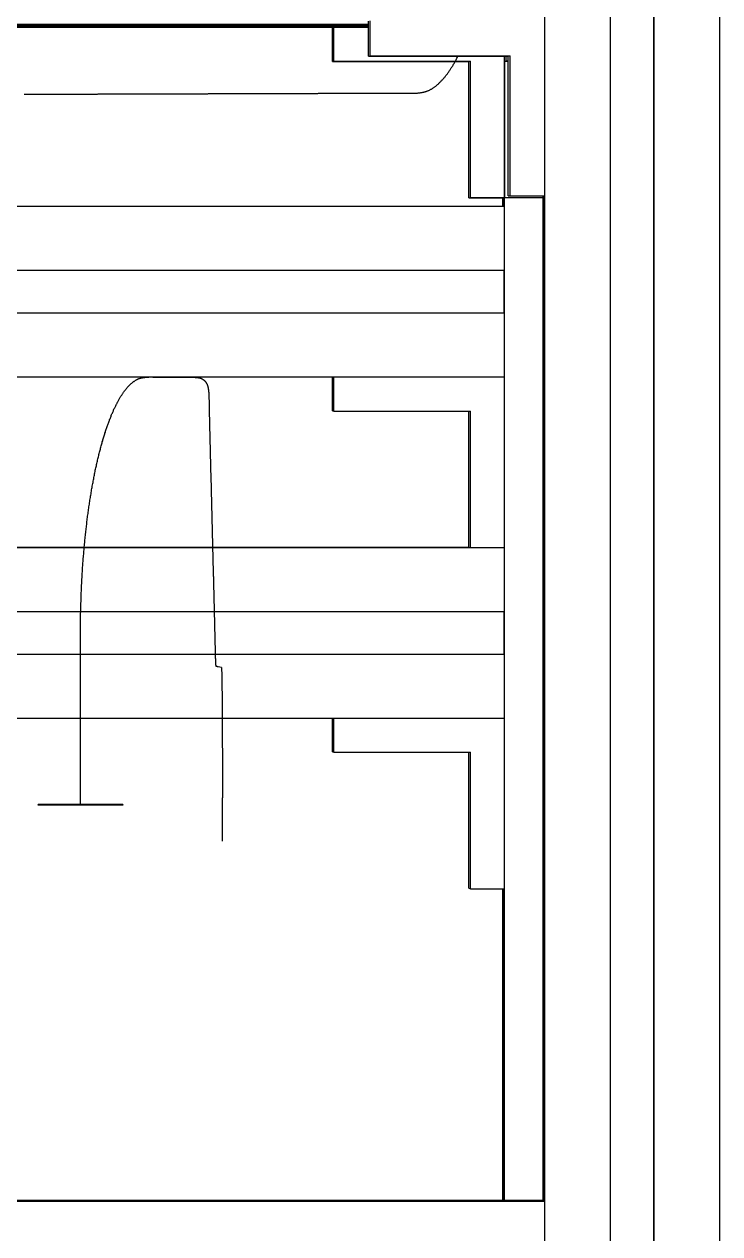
# Model space of a CAD drawing. Header units: millimetres. Extents: x -226 to 218, y -316 to 313.
# Drawn here: x 137.1 to 217.7, y -111.1 to 29 of the extents above; entities that cross this region are included whole.
import ezdxf

# ---------------------------------------------------------------- set-up
doc = ezdxf.new("R2010")
doc.units = ezdxf.units.MM
doc.layers.add('SKETCH', color=5, linetype='Continuous')
doc.layers.add('VISIBLE', color=7, linetype='Continuous')

msp = doc.modelspace()

# ---------------------------------------------------------------- linework, layer by layer
at = {"layer": 'SKETCH'}
for p, q in [((159.98, -45.54), (159.62, -45.44)), ((160.1, -65.65), (160.1, -60.63))]:
    msp.add_line(p, q, dxfattribs=at)
at = {"layer": 'SKETCH', "flags": 128}
for points in [[(137.12, 20.88), (137.2, 20.88), (137.28, 20.88), (137.36, 20.88), (137.44, 20.88), (137.52, 20.88), (137.6, 20.88), (137.68, 20.88), (137.76, 20.88), (137.84, 20.88), (137.92, 20.88), (138, 20.88), (138.07, 20.88), (138.15, 20.88), (138.23, 20.88), (138.31, 20.88), (138.39, 20.88), (138.47, 20.88), (138.55, 20.88), (138.63, 20.88), (138.71, 20.88), (138.79, 20.88), (138.87, 20.88), (138.95, 20.88), (139.03, 20.88), (139.11, 20.88), (139.19, 20.88), (139.27, 20.88), (139.35, 20.89), (139.43, 20.89), (139.51, 20.89), (139.59, 20.89), (139.66, 20.89), (139.74, 20.89), (139.82, 20.89), (139.9, 20.89), (139.98, 20.89), (140.06, 20.89), (140.14, 20.89), (140.22, 20.89), (140.3, 20.89), (140.38, 20.89), (140.46, 20.89), (140.54, 20.89), (140.62, 20.89), (140.7, 20.89), (140.78, 20.89), (140.86, 20.89), (140.94, 20.89), (141.02, 20.89), (141.1, 20.89), (141.18, 20.89), (141.26, 20.89), (141.33, 20.89), (141.41, 20.89), (141.49, 20.89), (141.57, 20.89), (141.65, 20.89), (141.73, 20.89), (141.81, 20.89), (141.89, 20.89), (141.97, 20.89), (142.05, 20.89), (142.13, 20.89), (142.21, 20.89), (142.29, 20.89), (142.37, 20.89), (142.45, 20.89), (142.53, 20.9), (142.61, 20.9), (142.69, 20.9), (142.77, 20.9), (142.85, 20.9), (142.93, 20.9), (143.01, 20.9), (143.09, 20.9), (143.16, 20.9), (143.24, 20.9), (143.32, 20.9), (143.4, 20.9), (143.48, 20.9), (143.56, 20.9), (143.64, 20.9), (143.72, 20.9), (143.8, 20.9), (143.88, 20.9), (143.96, 20.9), (144.04, 20.9), (144.12, 20.9), (144.2, 20.9), (144.28, 20.9), (144.36, 20.9), (144.44, 20.9), (144.52, 20.9), (144.6, 20.9), (144.68, 20.9), (144.76, 20.9), (144.84, 20.9), (144.92, 20.9), (145, 20.9), (145.08, 20.9), (145.16, 20.9), (145.24, 20.9), (145.31, 20.9), (145.39, 20.9), (145.47, 20.9), (145.55, 20.9), (145.63, 20.9), (145.71, 20.91), (145.79, 20.91), (145.87, 20.91), (145.95, 20.91), (146.03, 20.91), (146.11, 20.91), (146.19, 20.91), (146.27, 20.91), (146.35, 20.91), (146.43, 20.91), (146.51, 20.91), (146.59, 20.91), (146.67, 20.91), (146.75, 20.91), (146.83, 20.91), (146.91, 20.91), (146.99, 20.91), (147.07, 20.91), (147.15, 20.91), (147.23, 20.91), (147.31, 20.91), (147.39, 20.91), (147.47, 20.91), (147.55, 20.91), (147.63, 20.91), (147.71, 20.91), (147.78, 20.91), (147.86, 20.91), (147.94, 20.91), (148.02, 20.91), (148.1, 20.91), (148.18, 20.91), (148.26, 20.91), (148.34, 20.91), (148.42, 20.91), (148.5, 20.91), (148.58, 20.91), (148.66, 20.91), (148.74, 20.91), (148.82, 20.91), (148.9, 20.92), (148.98, 20.92), (149.06, 20.92), (149.14, 20.92), (149.22, 20.92), (149.3, 20.92), (149.38, 20.92), (149.46, 20.92), (149.54, 20.92), (149.62, 20.92), (149.7, 20.92), (149.78, 20.92), (149.86, 20.92), (149.94, 20.92), (150.02, 20.92), (150.1, 20.92), (150.18, 20.92), (150.26, 20.92), (150.34, 20.92), (150.42, 20.92), (150.5, 20.92), (150.58, 20.92), (150.65, 20.92), (150.73, 20.92), (150.81, 20.92), (150.89, 20.92), (150.97, 20.92), (151.05, 20.92), (151.13, 20.92), (151.21, 20.92), (151.29, 20.92), (151.37, 20.92), (151.45, 20.92), (151.53, 20.92), (151.61, 20.92), (151.69, 20.92), (151.77, 20.92), (151.85, 20.92), (151.93, 20.92), (152.01, 20.92), (152.09, 20.93), (152.17, 20.93), (152.25, 20.93), (152.33, 20.93), (152.41, 20.93), (152.49, 20.93), (152.57, 20.93), (152.65, 20.93), (152.73, 20.93), (152.81, 20.93), (152.89, 20.93), (152.97, 20.93), (153.05, 20.93), (153.13, 20.93), (153.21, 20.93), (153.29, 20.93), (153.37, 20.93), (153.45, 20.93), (153.53, 20.93), (153.61, 20.93), (153.69, 20.93), (153.77, 20.93), (153.85, 20.93), (153.93, 20.93), (154.01, 20.93), (154.09, 20.93), (154.17, 20.93), (154.25, 20.93), (154.33, 20.93), (154.41, 20.93), (154.49, 20.93), (154.57, 20.93), (154.65, 20.93), (154.73, 20.93), (154.81, 20.93), (154.89, 20.93), (154.97, 20.93), (155.05, 20.93), (155.13, 20.93), (155.21, 20.93), (155.28, 20.94), (155.36, 20.94), (155.44, 20.94), (155.52, 20.94), (155.6, 20.94), (155.68, 20.94), (155.76, 20.94), (155.84, 20.94), (155.92, 20.94), (156, 20.94), (156.08, 20.94), (156.16, 20.94), (156.24, 20.94), (156.32, 20.94), (156.4, 20.94), (156.48, 20.94), (156.56, 20.94), (156.64, 20.94), (156.72, 20.94), (156.8, 20.94), (156.88, 20.94), (156.96, 20.94), (157.04, 20.94), (157.12, 20.94), (157.2, 20.94), (157.28, 20.94), (157.36, 20.94), (157.44, 20.94), (157.52, 20.94), (157.6, 20.94), (157.68, 20.94), (157.76, 20.94), (157.84, 20.94), (157.92, 20.94), (158, 20.94), (158.08, 20.94), (158.16, 20.94), (158.24, 20.94), (158.32, 20.94), (158.4, 20.94), (158.48, 20.95), (158.56, 20.95), (158.64, 20.95), (158.72, 20.95), (158.8, 20.95), (158.88, 20.95), (158.96, 20.95), (159.04, 20.95), (159.12, 20.95), (159.2, 20.95), (159.28, 20.95), (159.36, 20.95), (159.44, 20.95), (159.52, 20.95), (159.6, 20.95), (159.68, 20.95), (159.76, 20.95), (159.84, 20.95), (159.92, 20.95), (160, 20.95), (160.08, 20.95), (160.16, 20.95), (160.24, 20.95), (160.32, 20.95), (160.4, 20.95), (160.48, 20.95), (160.56, 20.95), (160.64, 20.95), (160.72, 20.95), (160.8, 20.95), (160.88, 20.95), (160.96, 20.95), (161.04, 20.95), (161.12, 20.95), (161.2, 20.95), (161.28, 20.95), (161.36, 20.95), (161.44, 20.95), (161.52, 20.95), (161.6, 20.95), (161.68, 20.96), (161.76, 20.96), (161.84, 20.96), (161.92, 20.96), (162, 20.96), (162.08, 20.96), (162.16, 20.96), (162.24, 20.96), (162.32, 20.96), (162.4, 20.96), (162.48, 20.96), (162.56, 20.96), (162.64, 20.96), (162.72, 20.96), (162.8, 20.96), (162.88, 20.96), (162.96, 20.96), (163.04, 20.96), (163.12, 20.96), (163.2, 20.96), (163.28, 20.96), (163.36, 20.96), (163.44, 20.96), (163.52, 20.96), (163.6, 20.96), (163.68, 20.96), (163.76, 20.96), (163.84, 20.96), (163.92, 20.96), (164, 20.96), (164.08, 20.96), (164.16, 20.96), (164.24, 20.96), (164.32, 20.96), (164.4, 20.96), (164.48, 20.96), (164.56, 20.96), (164.64, 20.96), (164.72, 20.96), (164.8, 20.96), (164.88, 20.97), (164.96, 20.97), (165.04, 20.97), (165.12, 20.97), (165.2, 20.97), (165.29, 20.97), (165.37, 20.97), (165.45, 20.97), (165.53, 20.97), (165.61, 20.97), (165.69, 20.97), (165.77, 20.97), (165.85, 20.97), (165.93, 20.97), (166.01, 20.97), (166.09, 20.97), (166.17, 20.97), (166.25, 20.97), (166.33, 20.97), (166.41, 20.97), (166.49, 20.97), (166.57, 20.97), (166.65, 20.97), (166.73, 20.97), (166.81, 20.97), (166.89, 20.97), (166.97, 20.97), (167.05, 20.97), (167.13, 20.97), (167.21, 20.97), (167.29, 20.97), (167.37, 20.97), (167.45, 20.97), (167.53, 20.97), (167.61, 20.97), (167.69, 20.97), (167.77, 20.97), (167.85, 20.97), (167.93, 20.97), (168.01, 20.97), (168.09, 20.98), (168.17, 20.98), (168.25, 20.98), (168.33, 20.98), (168.41, 20.98), (168.49, 20.98), (168.57, 20.98), (168.65, 20.98), (168.73, 20.98), (168.81, 20.98), (168.89, 20.98), (168.97, 20.98), (169.05, 20.98), (169.13, 20.98), (169.21, 20.98), (169.29, 20.98), (169.37, 20.98), (169.45, 20.98), (169.53, 20.98), (169.61, 20.98), (169.69, 20.98), (169.78, 20.98), (169.86, 20.98), (169.94, 20.98), (170.02, 20.98), (170.1, 20.98), (170.18, 20.98), (170.26, 20.98), (170.34, 20.98), (170.42, 20.98), (170.5, 20.98), (170.58, 20.98), (170.66, 20.98), (170.74, 20.98), (170.82, 20.98), (170.9, 20.98), (170.98, 20.98), (171.06, 20.98), (171.14, 20.98), (171.22, 20.99), (171.3, 20.99), (171.38, 20.99), (171.46, 20.99), (171.54, 20.99), (171.62, 20.99), (171.7, 20.99), (171.78, 20.99), (171.86, 20.99), (171.94, 20.99), (172.02, 20.99), (172.1, 20.99), (172.18, 20.99), (172.26, 20.99), (172.34, 20.99), (172.42, 20.99), (172.5, 20.99), (172.58, 20.99), (172.66, 20.99), (172.75, 20.99), (172.83, 20.99), (172.91, 20.99), (172.99, 20.99), (173.07, 20.99), (173.15, 20.99), (173.23, 20.99), (173.31, 20.99), (173.39, 20.99), (173.47, 20.99), (173.55, 20.99), (173.63, 20.99), (173.71, 20.99), (173.79, 20.99), (173.87, 20.99), (173.95, 20.99), (174.03, 20.99), (174.11, 20.99), (174.19, 20.99), (174.27, 20.99), (174.35, 20.99), (174.43, 21), (174.51, 21), (174.59, 21), (174.67, 21), (174.75, 21), (174.83, 21), (174.91, 21), (174.99, 21), (175.08, 21), (175.16, 21), (175.24, 21), (175.32, 21), (175.4, 21), (175.48, 21), (175.56, 21), (175.64, 21), (175.72, 21), (175.8, 21), (175.88, 21), (175.96, 21), (176.04, 21), (176.12, 21), (176.2, 21), (176.28, 21), (176.36, 21), (176.44, 21), (176.52, 21), (176.6, 21), (176.68, 21), (176.76, 21), (176.84, 21), (176.92, 21), (177, 21), (177.08, 21), (177.16, 21), (177.25, 21), (177.33, 21), (177.41, 21), (177.49, 21), (177.57, 21), (177.65, 21.01), (177.73, 21.01), (177.81, 21.01), (177.89, 21.01), (177.97, 21.01), (178.05, 21.01), (178.13, 21.01), (178.21, 21.01), (178.29, 21.01), (178.37, 21.01), (178.45, 21.01), (178.53, 21.01), (178.61, 21.01), (178.69, 21.01), (178.77, 21.01), (178.85, 21.01), (178.93, 21.01), (179.01, 21.01), (179.09, 21.01), (179.18, 21.01), (179.26, 21.01), (179.34, 21.01), (179.42, 21.01), (179.5, 21.01), (179.58, 21.01), (179.66, 21.01), (179.74, 21.01), (179.82, 21.01), (179.9, 21.01), (179.98, 21.01), (180.06, 21.01), (180.14, 21.01), (180.22, 21.01), (180.3, 21.01), (180.38, 21.01), (180.46, 21.01), (180.54, 21.01), (180.62, 21.01), (180.7, 21.01), (180.79, 21.02), (180.87, 21.01), (180.95, 21.01), (181.03, 21.01), (181.11, 21.01), (181.19, 21.01), (181.28, 21.01), (181.36, 21), (181.44, 21), (181.52, 21), (181.61, 21), (181.69, 20.99), (181.77, 20.99), (181.85, 20.99), (181.94, 20.99), (182.02, 20.99), (182.1, 20.99), (182.18, 20.99), (182.26, 20.99), (182.34, 20.99), (182.41, 20.99), (182.49, 21), (182.57, 21.01), (182.64, 21.01), (182.72, 21.02), (182.78, 21.03), (182.84, 21.04), (182.9, 21.04), (182.96, 21.05), (183.02, 21.06), (183.08, 21.07), (183.13, 21.08), (183.19, 21.09), (183.25, 21.1), (183.3, 21.11), (183.36, 21.12), (183.42, 21.13), (183.47, 21.14), (183.53, 21.16), (183.58, 21.17), (183.64, 21.19), (183.69, 21.2), (183.75, 21.22), (183.8, 21.24), (183.86, 21.26), (183.91, 21.29), (183.97, 21.31), (184.02, 21.33), (184.08, 21.36), (184.14, 21.39), (184.19, 21.42), (184.25, 21.45), (184.31, 21.48), (184.36, 21.52), (184.42, 21.55), (184.47, 21.59), (184.53, 21.62), (184.58, 21.66), (184.64, 21.7), (184.7, 21.74), (184.75, 21.78), (184.81, 21.83), (184.86, 21.87), (184.92, 21.91), (184.97, 21.96), (185.03, 22.01), (185.08, 22.06), (185.14, 22.1), (185.19, 22.15), (185.25, 22.21), (185.3, 22.26), (185.36, 22.31), (185.41, 22.37), (185.46, 22.42), (185.52, 22.48), (185.57, 22.54), (185.63, 22.6), (185.68, 22.66), (185.73, 22.72), (185.79, 22.78), (185.84, 22.85), (185.89, 22.91), (185.95, 22.98), (186, 23.04), (186.05, 23.11), (186.11, 23.18), (186.16, 23.25), (186.21, 23.32), (186.26, 23.4), (186.32, 23.47), (186.37, 23.55), (186.42, 23.62), (186.47, 23.7), (186.52, 23.78), (186.57, 23.85), (186.62, 23.93), (186.68, 24.01), (186.73, 24.1), (186.78, 24.18), (186.83, 24.26), (186.88, 24.35), (186.93, 24.43), (186.98, 24.52), (187.03, 24.61), (187.08, 24.7), (187.13, 24.79), (187.17, 24.88), (187.22, 24.97), (187.27, 25.07), (187.32, 25.16), (187.37, 25.26), (187.39, 25.29)], [(143.66, -61.43), (143.66, -61.15), (143.66, -60.88), (143.66, -60.6), (143.66, -60.32), (143.66, -60.05), (143.66, -59.77), (143.66, -59.5), (143.66, -59.22), (143.66, -58.95), (143.66, -58.67), (143.66, -58.4), (143.66, -58.12), (143.66, -57.85), (143.66, -57.57), (143.66, -57.3), (143.66, -57.02), (143.66, -56.75), (143.66, -56.47), (143.66, -56.2), (143.66, -55.92), (143.66, -55.65), (143.66, -55.37), (143.66, -55.1), (143.66, -54.82), (143.66, -54.55), (143.66, -54.27), (143.66, -53.99), (143.66, -53.72), (143.66, -53.44), (143.66, -53.17), (143.66, -52.89), (143.66, -52.62), (143.66, -52.34), (143.66, -52.07), (143.66, -51.79), (143.66, -51.52), (143.66, -51.24), (143.66, -50.97), (143.66, -50.69), (143.66, -50.42), (143.66, -50.14), (143.66, -49.87), (143.66, -49.59), (143.66, -49.32), (143.66, -49.04), (143.66, -48.77), (143.66, -48.49), (143.66, -48.22), (143.66, -47.94), (143.66, -47.66), (143.66, -47.38), (143.66, -47.1), (143.65, -46.81), (143.65, -46.53), (143.65, -46.25), (143.65, -45.96), (143.65, -45.67), (143.65, -45.39), (143.65, -45.1), (143.65, -44.82), (143.65, -44.54), (143.65, -44.26), (143.65, -43.98), (143.65, -43.7), (143.65, -43.43), (143.65, -43.16), (143.65, -42.89), (143.65, -42.63), (143.65, -42.37), (143.65, -42.11), (143.65, -41.86), (143.66, -41.61), (143.66, -41.42), (143.66, -41.23), (143.66, -41.04), (143.66, -40.85), (143.67, -40.67), (143.67, -40.49), (143.67, -40.31), (143.67, -40.13), (143.67, -39.95), (143.68, -39.78), (143.68, -39.6), (143.68, -39.43), (143.68, -39.26), (143.69, -39.09), (143.69, -38.92), (143.69, -38.75), (143.7, -38.58), (143.7, -38.41), (143.71, -38.24), (143.71, -38.07), (143.72, -37.9), (143.72, -37.73), (143.73, -37.56), (143.73, -37.38), (143.74, -37.21), (143.75, -37.03), (143.75, -36.86), (143.76, -36.68), (143.77, -36.51), (143.78, -36.34), (143.78, -36.16), (143.79, -35.99), (143.8, -35.81), (143.81, -35.64), (143.82, -35.47), (143.83, -35.29), (143.84, -35.12), (143.85, -34.95), (143.86, -34.78), (143.87, -34.6), (143.88, -34.43), (143.89, -34.26), (143.9, -34.09), (143.91, -33.92), (143.93, -33.75), (143.94, -33.58), (143.95, -33.41), (143.96, -33.24), (143.98, -33.07), (143.99, -32.9), (144, -32.73), (144.01, -32.56), (144.03, -32.4), (144.04, -32.23), (144.06, -32.06), (144.07, -31.89), (144.09, -31.73), (144.1, -31.56), (144.12, -31.39), (144.13, -31.23), (144.15, -31.06), (144.16, -30.9), (144.18, -30.73), (144.2, -30.57), (144.21, -30.4), (144.23, -30.24), (144.25, -30.08), (144.27, -29.91), (144.28, -29.75), (144.3, -29.59), (144.32, -29.43), (144.34, -29.27), (144.36, -29.11), (144.38, -28.95), (144.39, -28.79), (144.41, -28.63), (144.43, -28.47), (144.45, -28.31), (144.47, -28.15), (144.49, -28), (144.51, -27.84), (144.54, -27.68), (144.56, -27.53), (144.58, -27.37), (144.6, -27.22), (144.62, -27.06), (144.64, -26.91), (144.67, -26.75), (144.69, -26.6), (144.71, -26.45), (144.73, -26.3), (144.76, -26.15), (144.78, -26), (144.81, -25.85), (144.83, -25.7), (144.85, -25.55), (144.88, -25.4), (144.9, -25.25), (144.93, -25.11), (144.95, -24.96), (144.98, -24.81), (145, -24.67), (145.03, -24.52), (145.05, -24.38), (145.08, -24.23), (145.11, -24.09), (145.13, -23.95), (145.16, -23.81), (145.19, -23.66), (145.21, -23.52), (145.24, -23.38), (145.27, -23.24), (145.3, -23.11), (145.32, -22.97), (145.35, -22.83), (145.38, -22.69), (145.41, -22.56), (145.44, -22.42), (145.47, -22.29), (145.5, -22.15), (145.53, -22.02), (145.56, -21.89), (145.59, -21.76), (145.62, -21.63), (145.65, -21.5), (145.68, -21.37), (145.71, -21.24), (145.74, -21.11), (145.77, -20.98), (145.8, -20.86), (145.83, -20.73), (145.86, -20.6), (145.9, -20.48), (145.93, -20.35), (145.96, -20.23), (145.99, -20.11), (146.03, -19.99), (146.06, -19.87), (146.09, -19.75), (146.12, -19.63), (146.16, -19.51), (146.19, -19.39), (146.23, -19.27), (146.26, -19.16), (146.29, -19.04), (146.33, -18.93), (146.36, -18.82), (146.4, -18.7), (146.43, -18.59), (146.47, -18.48), (146.5, -18.37), (146.54, -18.26), (146.57, -18.15), (146.61, -18.04), (146.64, -17.93), (146.68, -17.83), (146.71, -17.72), (146.75, -17.62), (146.79, -17.51), (146.82, -17.41), (146.86, -17.31), (146.9, -17.21), (146.93, -17.11), (146.97, -17.01), (147.01, -16.91), (147.04, -16.81), (147.08, -16.71), (147.12, -16.62), (147.16, -16.52), (147.2, -16.43), (147.23, -16.34), (147.27, -16.24), (147.31, -16.15), (147.35, -16.06), (147.39, -15.97), (147.43, -15.88), (147.47, -15.79), (147.5, -15.71), (147.54, -15.62), (147.58, -15.54), (147.62, -15.45), (147.66, -15.37), (147.7, -15.29), (147.74, -15.2), (147.78, -15.12), (147.82, -15.04), (147.86, -14.97), (147.9, -14.89), (147.94, -14.81), (147.98, -14.74), (148.02, -14.66), (148.07, -14.59), (148.11, -14.51), (148.15, -14.44), (148.19, -14.37), (148.23, -14.3), (148.27, -14.23), (148.31, -14.16), (148.35, -14.1), (148.4, -14.03), (148.44, -13.97), (148.48, -13.9), (148.52, -13.84), (148.56, -13.78), (148.61, -13.71), (148.65, -13.65), (148.69, -13.59), (148.73, -13.54), (148.77, -13.48), (148.82, -13.42), (148.86, -13.37), (148.9, -13.31), (148.95, -13.26), (148.99, -13.21), (149.03, -13.16), (149.07, -13.11), (149.12, -13.06), (149.16, -13.01), (149.2, -12.96), (149.25, -12.92), (149.29, -12.87), (149.33, -12.83), (149.38, -12.78), (149.42, -12.74), (149.46, -12.7), (149.51, -12.66), (149.55, -12.62), (149.6, -12.58), (149.64, -12.55), (149.68, -12.51), (149.73, -12.47), (149.77, -12.44), (149.82, -12.41), (149.86, -12.38), (149.9, -12.34), (149.95, -12.31), (149.99, -12.29), (150.04, -12.26), (150.08, -12.23), (150.13, -12.21), (150.17, -12.18), (150.21, -12.16), (150.26, -12.14), (150.3, -12.12), (150.34, -12.1), (150.39, -12.08), (150.43, -12.07), (150.47, -12.05), (150.51, -12.04), (150.56, -12.03), (150.6, -12.01), (150.64, -12), (150.69, -11.99), (150.73, -11.98), (150.77, -11.97), (150.82, -11.96), (150.86, -11.96), (150.91, -11.95), (150.96, -11.94), (151, -11.93), (151.05, -11.93), (151.1, -11.92), (151.15, -11.91), (151.2, -11.91), (151.27, -11.9), (151.34, -11.89), (151.42, -11.88), (151.49, -11.88), (151.57, -11.88), (151.64, -11.87), (151.72, -11.87), (151.8, -11.87), (151.88, -11.87), (151.96, -11.87), (152.04, -11.88), (152.13, -11.88), (152.21, -11.88), (152.29, -11.89), (152.38, -11.89), (152.46, -11.89), (152.54, -11.9), (152.63, -11.9), (152.71, -11.9), (152.8, -11.9), (152.88, -11.91), (152.96, -11.91), (153.04, -11.91), (153.12, -11.91), (153.2, -11.91), (153.28, -11.91), (153.36, -11.91), (153.44, -11.91), (153.52, -11.91), (153.6, -11.91), (153.68, -11.91), (153.76, -11.91), (153.84, -11.91), (153.92, -11.91), (154, -11.91), (154.08, -11.91), (154.16, -11.91), (154.24, -11.91), (154.32, -11.91), (154.4, -11.91), (154.48, -11.91), (154.56, -11.91), (154.64, -11.91), (154.72, -11.91), (154.8, -11.91), (154.88, -11.91), (154.96, -11.91), (155.04, -11.91), (155.12, -11.91), (155.21, -11.91), (155.29, -11.91), (155.37, -11.91), (155.46, -11.91), (155.55, -11.91), (155.63, -11.91), (155.72, -11.91), (155.81, -11.91), (155.9, -11.91), (155.98, -11.9), (156.07, -11.9), (156.15, -11.9), (156.24, -11.9), (156.32, -11.9), (156.4, -11.9), (156.48, -11.9), (156.56, -11.9), (156.63, -11.9), (156.7, -11.91), (156.77, -11.91), (156.84, -11.91), (156.9, -11.91), (156.96, -11.92), (157, -11.92), (157.03, -11.92), (157.07, -11.93), (157.1, -11.93), (157.13, -11.93), (157.16, -11.94), (157.19, -11.94), (157.22, -11.94), (157.25, -11.95), (157.28, -11.95), (157.3, -11.95), (157.33, -11.96), (157.35, -11.96), (157.38, -11.97), (157.41, -11.97), (157.43, -11.98), (157.45, -11.98), (157.48, -11.99), (157.5, -11.99), (157.53, -12), (157.55, -12.01), (157.57, -12.02), (157.6, -12.02), (157.62, -12.03), (157.64, -12.04), (157.67, -12.05), (157.69, -12.06), (157.71, -12.08), (157.74, -12.09), (157.76, -12.1), (157.78, -12.11), (157.8, -12.12), (157.82, -12.14), (157.84, -12.15), (157.86, -12.16), (157.88, -12.18), (157.9, -12.19), (157.92, -12.2), (157.94, -12.22), (157.96, -12.24), (157.98, -12.25), (158, -12.27), (158.02, -12.28), (158.03, -12.3), (158.05, -12.32), (158.07, -12.34), (158.08, -12.35), (158.1, -12.37), (158.12, -12.39), (158.13, -12.41), (158.15, -12.43), (158.16, -12.45), (158.18, -12.47), (158.19, -12.49), (158.21, -12.51), (158.22, -12.54), (158.23, -12.56), (158.25, -12.58), (158.26, -12.6), (158.27, -12.63), (158.29, -12.65), (158.3, -12.67), (158.31, -12.7), (158.32, -12.72), (158.33, -12.75), (158.34, -12.77), (158.35, -12.8), (158.36, -12.83), (158.37, -12.85), (158.38, -12.88), (158.39, -12.91), (158.4, -12.94), (158.41, -12.96), (158.42, -12.99), (158.42, -13.02), (158.43, -13.05), (158.44, -13.08), (158.44, -13.11), (158.45, -13.13), (158.45, -13.16), (158.46, -13.19), (158.46, -13.22), (158.47, -13.25), (158.47, -13.29), (158.48, -13.32), (158.48, -13.35), (158.48, -13.38), (158.49, -13.42), (158.49, -13.45), (158.5, -13.49), (158.5, -13.52), (158.5, -13.56), (158.5, -13.6), (158.51, -13.63), (158.51, -13.67), (158.51, -13.71), (158.52, -13.78), (158.52, -13.84), (158.53, -13.91), (158.53, -13.98), (158.53, -14.05), (158.54, -14.12), (158.54, -14.2), (158.54, -14.28), (158.54, -14.36), (158.54, -14.44), (158.55, -14.52), (158.55, -14.6), (158.55, -14.68), (158.55, -14.77), (158.55, -14.85), (158.55, -14.94), (158.55, -15.02), (158.55, -15.1), (158.55, -15.19), (158.56, -15.27), (158.56, -15.35), (158.56, -15.44), (158.56, -15.52), (158.56, -15.6), (158.56, -15.67), (158.57, -15.75), (158.57, -15.83), (158.57, -15.91), (158.57, -15.99), (158.57, -16.07), (158.58, -16.14), (158.58, -16.22), (158.58, -16.3), (158.58, -16.38), (158.58, -16.46), (158.59, -16.54), (158.59, -16.61), (158.59, -16.69), (158.59, -16.77), (158.59, -16.85), (158.59, -16.93), (158.6, -17.01), (158.6, -17.08), (158.6, -17.16), (158.6, -17.24), (158.6, -17.32), (158.61, -17.4), (158.61, -17.48), (158.61, -17.56), (158.61, -17.63), (158.61, -17.71), (158.62, -17.79), (158.62, -17.87), (158.62, -17.95), (158.62, -18.03), (158.62, -18.1), (158.63, -18.18), (158.63, -18.26), (158.63, -18.34), (158.63, -18.42), (158.63, -18.5), (158.64, -18.58), (158.64, -18.65), (158.64, -18.73), (158.64, -18.81), (158.64, -18.89), (158.65, -18.97), (158.65, -19.05), (158.65, -19.12), (158.65, -19.2), (158.65, -19.28), (158.66, -19.36), (158.66, -19.44), (158.66, -19.52), (158.66, -19.6), (158.66, -19.67), (158.67, -19.75), (158.67, -19.83), (158.67, -19.91), (158.67, -19.99), (158.67, -20.07), (158.68, -20.15), (158.68, -20.22), (158.68, -20.3), (158.68, -20.38), (158.68, -20.46), (158.69, -20.54), (158.69, -20.62), (158.69, -20.69), (158.69, -20.77), (158.69, -20.85), (158.69, -20.93), (158.7, -21.01), (158.7, -21.09), (158.7, -21.17), (158.7, -21.24), (158.7, -21.32), (158.71, -21.4), (158.71, -21.48), (158.71, -21.56), (158.71, -21.64), (158.71, -21.72), (158.72, -21.79), (158.72, -21.87), (158.72, -21.95), (158.72, -22.03), (158.72, -22.11), (158.73, -22.19), (158.73, -22.26), (158.73, -22.34), (158.73, -22.42), (158.73, -22.5), (158.74, -22.58), (158.74, -22.66), (158.74, -22.74), (158.74, -22.81), (158.74, -22.89), (158.75, -22.97), (158.75, -23.05), (158.75, -23.13), (158.75, -23.21), (158.75, -23.29), (158.76, -23.36), (158.76, -23.44), (158.76, -23.52), (158.76, -23.6), (158.76, -23.68), (158.77, -23.76), (158.77, -23.84), (158.77, -23.91), (158.77, -23.99), (158.77, -24.07), (158.78, -24.15), (158.78, -24.23), (158.78, -24.31), (158.78, -24.39), (158.78, -24.46), (158.79, -24.54), (158.79, -24.62), (158.79, -24.7), (158.79, -24.78), (158.79, -24.86), (158.8, -24.94), (158.8, -25.02), (158.8, -25.09), (158.8, -25.17), (158.8, -25.25), (158.8, -25.33), (158.81, -25.41), (158.81, -25.49), (158.81, -25.57), (158.81, -25.64), (158.81, -25.72), (158.82, -25.8), (158.82, -25.88), (158.82, -25.96), (158.82, -26.04), (158.82, -26.12), (158.83, -26.19), (158.83, -26.27), (158.83, -26.35), (158.83, -26.43), (158.83, -26.51), (158.84, -26.59), (158.84, -26.67), (158.84, -26.74), (158.84, -26.82), (158.84, -26.9), (158.85, -26.98), (158.85, -27.06), (158.85, -27.14), (158.85, -27.22), (158.85, -27.3), (158.86, -27.37), (158.86, -27.45), (158.86, -27.53), (158.86, -27.61), (158.86, -27.69), (158.87, -27.77), (158.87, -27.85), (158.87, -27.92), (158.87, -28), (158.87, -28.08), (158.88, -28.16), (158.88, -28.24), (158.88, -28.32), (158.88, -28.4), (158.88, -28.48), (158.89, -28.55), (158.89, -28.63), (158.89, -28.71), (158.89, -28.79), (158.89, -28.87), (158.9, -28.95), (158.9, -29.03), (158.9, -29.11), (158.9, -29.18), (158.9, -29.26), (158.91, -29.34), (158.91, -29.42), (158.91, -29.5), (158.91, -29.58), (158.91, -29.66), (158.91, -29.74), (158.92, -29.81), (158.92, -29.89), (158.92, -29.97), (158.92, -30.05), (158.92, -30.13), (158.93, -30.21), (158.93, -30.29), (158.93, -30.36), (158.93, -30.44), (158.93, -30.52), (158.94, -30.6), (158.94, -30.68), (158.94, -30.76), (158.94, -30.84), (158.94, -30.92), (158.95, -30.99), (158.95, -31.07), (158.95, -31.15), (158.95, -31.23), (158.95, -31.31), (158.96, -31.39), (158.96, -31.47), (158.96, -31.55), (158.96, -31.62), (158.96, -31.7), (158.97, -31.78), (158.97, -31.86), (158.97, -31.94), (158.97, -32.02), (158.97, -32.1), (158.98, -32.18), (158.98, -32.26), (158.98, -32.33), (158.98, -32.41), (158.98, -32.49), (158.99, -32.57), (158.99, -32.65), (158.99, -32.73), (158.99, -32.81), (158.99, -32.89), (159, -32.96), (159, -33.04), (159, -33.12), (159, -33.2), (159, -33.28), (159.01, -33.36), (159.01, -33.44), (159.01, -33.52), (159.01, -33.59), (159.01, -33.67), (159.02, -33.75), (159.02, -33.83), (159.02, -33.91), (159.02, -33.99), (159.02, -34.07), (159.03, -34.15), (159.03, -34.23), (159.03, -34.3), (159.03, -34.38), (159.03, -34.46), (159.03, -34.54), (159.04, -34.62), (159.04, -34.7), (159.04, -34.78), (159.04, -34.86), (159.04, -34.93), (159.05, -35.01), (159.05, -35.09), (159.05, -35.17), (159.05, -35.25), (159.05, -35.33), (159.06, -35.41), (159.06, -35.49), (159.06, -35.57), (159.06, -35.64), (159.06, -35.72), (159.07, -35.8), (159.07, -35.88), (159.07, -35.96), (159.07, -36.04), (159.07, -36.12), (159.08, -36.2), (159.08, -36.28), (159.08, -36.36), (159.08, -36.43), (159.08, -36.51), (159.09, -36.59), (159.09, -36.67), (159.09, -36.75), (159.09, -36.83), (159.09, -36.91), (159.1, -36.99), (159.1, -37.07), (159.1, -37.14), (159.1, -37.22), (159.1, -37.3), (159.11, -37.38), (159.11, -37.46), (159.11, -37.54), (159.11, -37.62), (159.11, -37.7), (159.12, -37.77), (159.12, -37.85), (159.12, -37.93), (159.12, -38.01), (159.12, -38.09), (159.13, -38.17), (159.13, -38.25), (159.13, -38.33), (159.13, -38.41), (159.13, -38.49), (159.14, -38.56), (159.14, -38.64), (159.14, -38.72), (159.14, -38.8), (159.14, -38.88), (159.15, -38.96), (159.15, -39.04), (159.15, -39.12), (159.15, -39.2), (159.15, -39.28), (159.16, -39.35), (159.16, -39.43), (159.16, -39.51), (159.16, -39.59), (159.16, -39.67), (159.17, -39.75), (159.17, -39.83), (159.17, -39.91), (159.17, -39.99), (159.17, -40.07), (159.17, -40.14), (159.18, -40.22), (159.18, -40.3), (159.18, -40.38), (159.18, -40.46), (159.18, -40.54), (159.19, -40.62), (159.19, -40.7), (159.19, -40.78), (159.19, -40.85), (159.19, -40.93), (159.2, -41.01), (159.2, -41.09), (159.2, -41.17), (159.2, -41.25), (159.2, -41.33), (159.21, -41.41), (159.21, -41.49), (159.21, -41.57), (159.21, -41.64), (159.21, -41.72), (159.22, -41.8), (159.22, -41.88), (159.22, -41.96), (159.22, -42.04), (159.22, -42.12), (159.23, -42.2), (159.23, -42.28), (159.23, -42.37), (159.23, -42.45), (159.23, -42.54), (159.24, -42.63), (159.24, -42.71), (159.24, -42.8), (159.24, -42.89), (159.25, -42.97), (159.25, -43.06), (159.25, -43.14), (159.25, -43.22), (159.25, -43.31), (159.26, -43.39), (159.26, -43.46), (159.26, -43.54), (159.26, -43.61), (159.26, -43.69), (159.26, -43.75), (159.27, -43.82), (159.27, -43.88), (159.27, -43.94), (159.27, -43.97), (159.27, -44), (159.27, -44.03), (159.27, -44.07), (159.27, -44.09), (159.27, -44.12), (159.28, -44.15), (159.28, -44.18), (159.28, -44.2), (159.28, -44.23), (159.28, -44.26), (159.28, -44.28), (159.28, -44.3), (159.28, -44.33), (159.28, -44.35), (159.28, -44.37), (159.28, -44.4), (159.28, -44.42), (159.28, -44.44), (159.28, -44.46), (159.29, -44.48), (159.29, -44.51), (159.29, -44.53), (159.29, -44.55), (159.29, -44.57), (159.29, -44.59), (159.29, -44.62), (159.29, -44.64), (159.29, -44.66), (159.29, -44.68), (159.29, -44.7), (159.29, -44.72), (159.29, -44.74), (159.29, -44.76), (159.3, -44.77), (159.3, -44.79), (159.3, -44.81), (159.3, -44.83), (159.3, -44.85), (159.3, -44.86), (159.3, -44.88), (159.3, -44.9), (159.3, -44.92), (159.3, -44.93), (159.3, -44.95), (159.3, -44.96), (159.3, -44.98), (159.31, -44.99), (159.31, -45.01), (159.31, -45.02), (159.31, -45.04), (159.31, -45.05), (159.31, -45.06), (159.31, -45.08), (159.31, -45.09), (159.31, -45.1), (159.31, -45.11), (159.31, -45.13), (159.31, -45.14), (159.31, -45.15), (159.32, -45.16), (159.32, -45.17), (159.32, -45.18), (159.32, -45.19), (159.32, -45.2), (159.32, -45.21), (159.32, -45.22), (159.32, -45.23), (159.32, -45.24), (159.32, -45.25), (159.32, -45.25), (159.32, -45.26), (159.32, -45.27), (159.32, -45.28), (159.33, -45.28), (159.33, -45.29), (159.33, -45.29), (159.33, -45.3), (159.33, -45.3), (159.33, -45.31), (159.33, -45.31), (159.33, -45.32), (159.33, -45.32), (159.33, -45.32), (159.33, -45.33), (159.33, -45.33), (159.33, -45.33), (159.33, -45.33), (159.34, -45.34), (159.34, -45.34), (159.34, -45.34), (159.34, -45.34), (159.34, -45.35), (159.34, -45.35), (159.34, -45.35), (159.34, -45.35), (159.34, -45.36), (159.35, -45.36), (159.35, -45.37), (159.35, -45.37), (159.35, -45.37), (159.35, -45.37), (159.36, -45.37), (159.36, -45.37), (159.36, -45.37), (159.36, -45.37), (159.37, -45.37), (159.37, -45.37), (159.37, -45.37), (159.37, -45.37), (159.38, -45.37), (159.38, -45.37), (159.38, -45.37), (159.38, -45.37), (159.39, -45.37), (159.39, -45.37), (159.39, -45.37), (159.39, -45.37), (159.4, -45.37), (159.4, -45.37), (159.4, -45.37), (159.4, -45.37), (159.41, -45.37), (159.41, -45.37), (159.41, -45.37), (159.41, -45.37), (159.41, -45.38), (159.42, -45.38), (159.42, -45.38), (159.42, -45.38), (159.42, -45.38), (159.43, -45.38), (159.43, -45.38), (159.43, -45.38), (159.43, -45.38), (159.44, -45.38), (159.44, -45.38), (159.44, -45.38), (159.44, -45.38), (159.45, -45.38), (159.45, -45.39), (159.45, -45.39), (159.45, -45.39), (159.45, -45.39), (159.46, -45.39), (159.46, -45.39), (159.46, -45.39), (159.46, -45.39), (159.47, -45.39), (159.47, -45.39), (159.47, -45.39), (159.47, -45.39), (159.48, -45.39), (159.48, -45.39), (159.48, -45.39), (159.48, -45.4), (159.48, -45.4), (159.49, -45.4), (159.49, -45.4), (159.49, -45.4), (159.49, -45.4), (159.5, -45.4), (159.5, -45.4), (159.5, -45.4), (159.5, -45.4), (159.51, -45.4), (159.51, -45.4), (159.51, -45.4), (159.51, -45.4), (159.52, -45.4), (159.52, -45.41), (159.52, -45.41), (159.52, -45.41), (159.52, -45.41), (159.53, -45.41), (159.53, -45.41), (159.53, -45.41), (159.53, -45.41), (159.54, -45.41), (159.54, -45.41), (159.54, -45.41), (159.54, -45.41), (159.55, -45.41), (159.55, -45.41), (159.55, -45.41), (159.55, -45.42), (159.56, -45.42), (159.56, -45.42), (159.56, -45.42), (159.56, -45.42), (159.56, -45.42), (159.57, -45.42), (159.57, -45.42), (159.57, -45.42), (159.57, -45.42), (159.58, -45.42), (159.58, -45.42), (159.58, -45.42), (159.58, -45.42), (159.59, -45.42), (159.59, -45.43), (159.59, -45.43), (159.59, -45.43), (159.6, -45.43), (159.6, -45.43), (159.6, -45.43), (159.6, -45.43), (159.6, -45.43), (159.61, -45.43), (159.61, -45.43), (159.61, -45.43), (159.61, -45.43), (159.62, -45.43), (159.62, -45.43), (159.62, -45.43), (159.62, -45.44)], [(159.98, -45.54), (159.99, -45.58), (160, -45.7), (160.01, -45.89), (160.02, -46.16), (160.03, -46.5), (160.03, -46.91), (160.04, -47.4), (160.05, -47.95), (160.06, -48.56), (160.06, -49.24), (160.07, -49.97), (160.07, -50.76), (160.08, -51.6), (160.09, -52.48), (160.09, -53.41), (160.09, -54.37), (160.1, -55.36), (160.1, -56.39), (160.1, -57.43), (160.1, -58.49), (160.1, -59.55), (160.1, -60.63)], [(148.61, -61.43), (148.57, -61.42), (148.45, -61.42), (148.25, -61.42), (147.98, -61.42), (147.64, -61.42), (147.24, -61.42), (146.79, -61.41), (146.28, -61.41), (145.73, -61.41), (145.15, -61.41), (144.55, -61.41), (143.93, -61.41), (143.31, -61.41), (142.69, -61.41), (142.09, -61.41), (141.52, -61.41), (140.97, -61.41), (140.47, -61.41), (140.02, -61.42), (139.63, -61.42), (139.3, -61.42), (139.04, -61.42), (138.85, -61.42), (138.74, -61.42), (138.7, -61.43), (138.75, -61.43), (138.87, -61.43), (139.06, -61.43), (139.33, -61.43), (139.67, -61.43), (140.07, -61.44), (140.53, -61.44), (141.03, -61.44), (141.58, -61.44), (142.16, -61.44), (142.76, -61.44), (143.38, -61.44), (144, -61.44), (144.62, -61.44), (145.22, -61.44), (145.8, -61.44), (146.34, -61.44), (146.84, -61.44), (147.29, -61.44), (147.69, -61.43), (148.02, -61.43), (148.28, -61.43), (148.46, -61.43), (148.58, -61.43), (148.61, -61.43)]]:
    msp.add_lwpolyline(points, dxfattribs=at)
at = {"layer": 'VISIBLE'}
for p, q in [((197.47, -315.95), (197.47, 312.91)), ((205.06, -315.95), (205.06, 312.91)), ((210.06, -315.85), (210.06, 312.82)), ((210.13, -315.95), (210.13, 312.91)), ((217.72, -315.95), (217.72, 312.91)), ((-177.04, 28.99), (177.04, 28.99)), ((-177.04, 28.84), (177.04, 28.84)), ((-177.04, 28.83), (177.04, 28.83)), ((-177.04, 28.83), (177.04, 28.83)), ((-177.04, 28.82), (177.04, 28.82)), ((-177.04, 28.67), (177.04, 28.67)), ((-172.95, 28.66), (172.95, 28.66)), ((-172.9, 28.65), (172.9, 28.65)), ((-172.84, 28.64), (172.84, 28.64)), ((172.84, 28.64), (173.01, 28.67)), ((172.84, 24.69), (172.84, 28.64)), ((173.01, 24.72), (173.01, 28.67)), ((173.85, 28.81), (173.85, 28.82)), ((173.85, 28.81), (173.89, 28.82)), ((173.85, 28.81), (177.04, 28.81)), ((177.04, 25.29), (177.04, 29.34)), ((177.22, 25.32), (177.22, 29.37)), ((177.04, 25.29), (177.22, 25.32)), ((177.04, 25.29), (193.22, 25.29)), ((177.22, 25.32), (193.42, 25.32)), ((192.78, -107.23), (192.78, 25.29)), ((192.97, 24.74), (192.97, 25.29)), ((193.22, 25.29), (193.42, 25.32)), ((193.22, 9.1), (193.22, 25.29)), ((193.42, 9.11), (193.42, 25.32)), ((172.84, 24.69), (173.01, 24.72)), ((172.84, 24.69), (188.64, 24.69)), ((173.01, 24.72), (188.83, 24.72)), ((188.64, 24.69), (188.83, 24.72)), ((188.64, 8.89), (188.64, 24.69)), ((188.83, 8.9), (188.83, 24.72)), ((192.82, 24.72), (192.97, 24.74)), ((192.82, 8.9), (192.82, 24.72)), ((192.82, 24.72), (193.22, 24.72)), ((192.97, 24.74), (193.22, 24.74)), ((188.64, 8.89), (188.83, 8.9)), ((188.64, 8.89), (192.59, 8.89)), ((188.83, 8.9), (197.27, 8.9)), ((192.59, 8.89), (192.82, 8.9)), ((192.59, 7.91), (192.59, 8.89)), ((192.66, 7.91), (192.66, 8.89)), ((192.71, 7.91), (192.71, 8.89)), ((192.82, 8.9), (197.27, 8.9)), ((193.22, 9.1), (193.42, 9.11)), ((193.22, 9.1), (197.27, 9.1)), ((193.42, 9.11), (197.47, 9.11)), ((197.23, 9.1), (197.47, 9.11)), ((197.23, 9.1), (197.23, 9.1)), ((197.23, 9.1), (197.27, 9.1)), ((197.27, -107.23), (197.27, 9.1)), ((197.34, -107.3), (197.34, 9.11)), ((197.39, -107.3), (197.39, 9.11)), ((-192.78, 7.91), (192.78, 7.91)), ((-192.78, 0.49), (192.78, 0.49)), ((-192.73, 0.49), (192.73, 0.49)), ((192.73, -4.45), (192.73, 0.49)), ((192.73, 0.49), (192.78, 0.49)), ((-192.78, -4.45), (192.78, -4.45)), ((-192.73, -4.45), (192.73, -4.45)), ((192.73, -4.45), (192.78, -4.45)), ((-192.78, -11.86), (192.78, -11.86)), ((172.84, -15.8), (172.84, -11.86)), ((173.01, -15.82), (173.01, -11.86)), ((172.84, -15.8), (173.01, -15.82)), ((173.01, -15.82), (188.83, -15.82)), ((188.64, -31.6), (188.64, -15.82)), ((188.83, -31.64), (188.83, -15.82)), ((-192.78, -31.64), (192.78, -31.64)), ((-188.76, -31.62), (188.76, -31.62)), ((-188.71, -31.62), (188.71, -31.62)), ((-188.64, -31.6), (188.64, -31.6)), ((188.64, -31.6), (188.83, -31.64)), ((-192.78, -39.05), (192.78, -39.05)), ((192.73, -43.98), (192.73, -39.05)), ((-192.78, -43.99), (192.78, -43.99)), ((-192.73, -43.98), (192.73, -43.98)), ((192.73, -43.98), (192.78, -43.99)), ((-192.78, -51.41), (192.78, -51.41)), ((172.84, -55.31), (172.84, -51.41)), ((173.01, -55.36), (173.01, -51.41)), ((172.84, -55.31), (173.01, -55.36)), ((173.01, -55.36), (188.83, -55.36)), ((188.64, -71.11), (188.64, -55.36)), ((188.83, -71.18), (188.83, -55.36)), ((188.64, -71.11), (188.83, -71.18)), ((188.83, -71.18), (192.78, -71.18)), ((192.59, -107.23), (192.59, -71.18)), ((192.66, -107.23), (192.66, -71.18)), ((192.71, -107.23), (192.71, -71.18)), ((-197.47, -107.34), (197.47, -107.34)), ((-197.39, -107.3), (197.39, -107.3)), ((-197.34, -107.27), (197.34, -107.27)), ((-197.27, -107.23), (197.27, -107.23)), ((197.27, -107.23), (197.34, -107.27)), ((197.39, -107.3), (197.47, -107.34))]:
    msp.add_line(p, q, dxfattribs=at)

doc.saveas('drawing.dxf')
